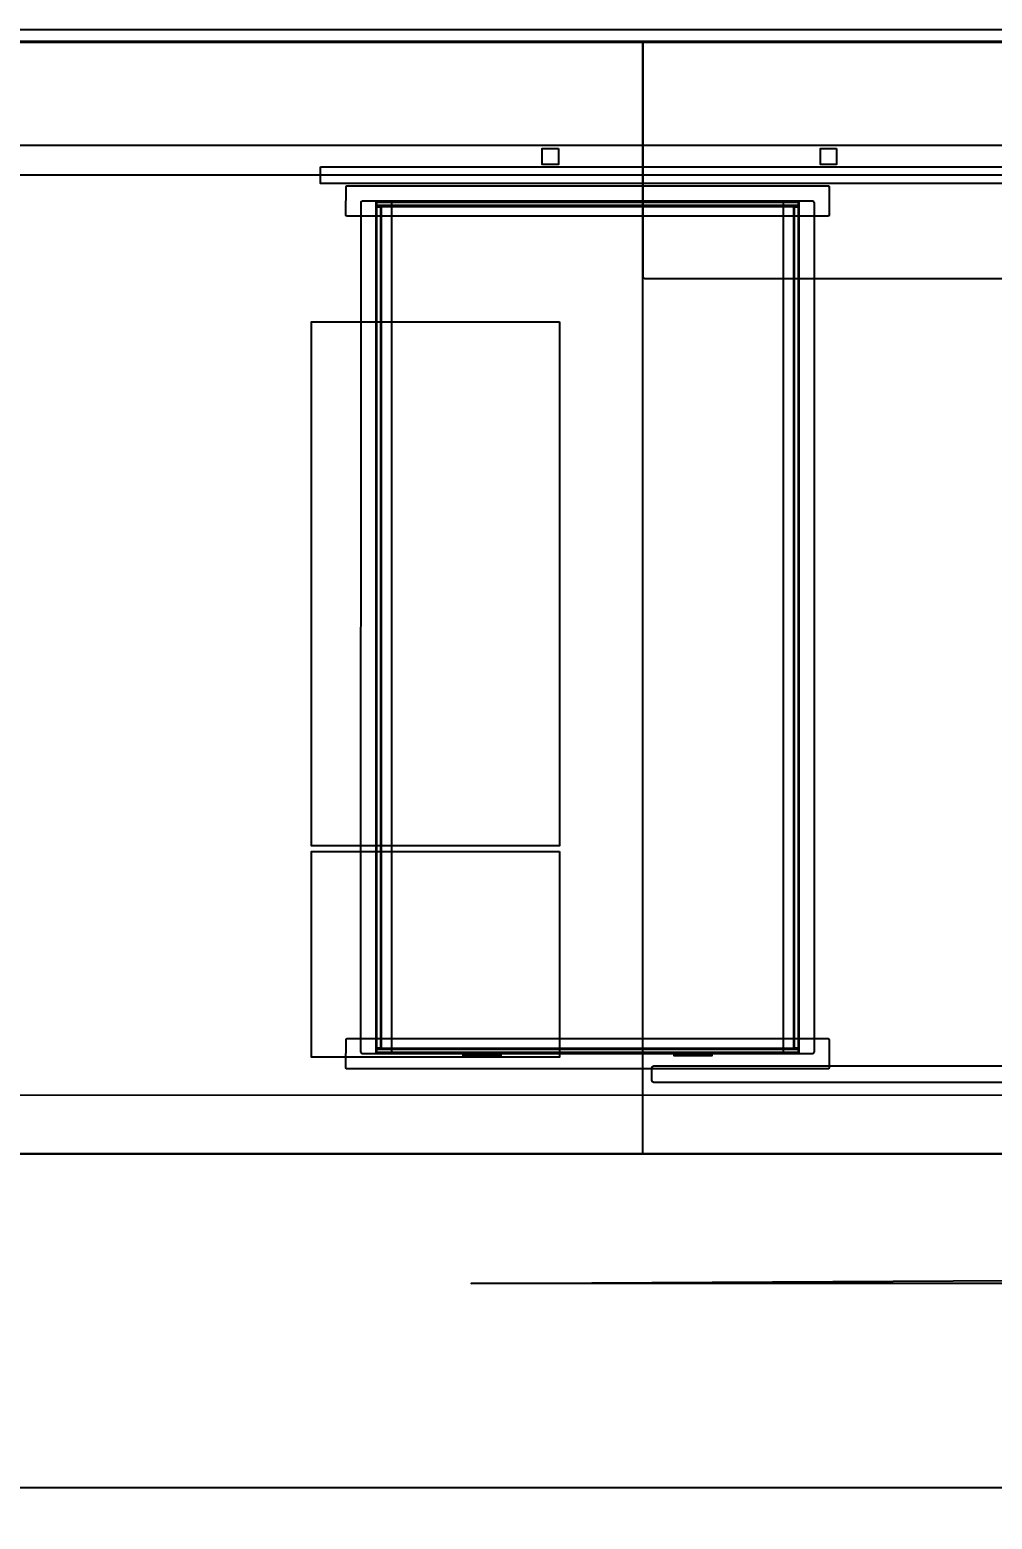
# Model space of a CAD drawing. Header units: metres. Extents: x 292.5 to 342.7, y -1 to 8.9.
# Drawn here: x 295.096 to 297.692, y -0.985 to 3.032 of the extents above; entities that cross this region are included whole.
import ezdxf

# ---------------------------------------------------------------- set-up
doc = ezdxf.new("R2010")
doc.units = ezdxf.units.M
doc.layers.add('COTAS', color=4, linetype='Continuous')
doc.layers.add('VISTA', color=8, linetype='Continuous')
doc.dimstyles.get("Standard").update_dxf_attribs({"dimtxt": 2.5, "dimasz": 2.5, "dimexe": 1.25, "dimexo": 0.625, "dimtad": 1, "dimcen": 2.5, "dimazin": 3, "dimtfac": 1, "dimtmove": 0, "dimatfit": 3})

# ---------------------------------------------------------------- blocks, each defined once
blk = doc.blocks.new('_CLOSEDFILLED')
at = {"color": 0, "linetype": 'BYBLOCK'}
blk.add_solid([(-1, 0.164), (0, 0), (-1, -0.164)], dxfattribs=at)
blk = doc.blocks.new('*D1')
for p, q in [((294, 0), (294, -0.9)), ((302, 0), (302, -0.9)), ((294.09, -0.9), (297.935, -0.9)), ((298.065, -0.9), (301.91, -0.9))]:
    blk.add_line(p, q)
at = {"layer": 'Defpoints'}
for p in [(294, 0), (302, 0), (294, -0.9)]:
    blk.add_point(p, dxfattribs=at)
at = {"layer": 'COTAS', "xscale": 0.09, "yscale": 0.09, "rotation": 180}
blk.add_blockref('_CLOSEDFILLED', (294, -0.9), dxfattribs=at)
at = {"layer": 'COTAS', "xscale": 0.09, "yscale": 0.09}
blk.add_blockref('_CLOSEDFILLED', (302, -0.9), dxfattribs=at)
at = {"layer": 'COTAS', "insert": (298, -0.9), "char_height": 0.13, "attachment_point": 5}
blk.add_mtext('8', dxfattribs=at)

msp = doc.modelspace()

# ---------------------------------------------------------------- linework, layer by layer
at = {"layer": 'VISTA'}
msp.add_line((292.5, 0), (302.7, 0), dxfattribs=at)
for points in [[(302, 3.2), (302, 3), (294, 3), (294, 3.2), (302, 3.2)], [(293.925, 3.0325), (302.075, 3.0325), (302.075, 2.9975), (293.925, 2.9975), (293.925, 3.0325)], [(293.94, 2.9955), (293.9445, 3), (302.0555, 3), (302.06, 2.9955), (302.06, 2.7245), (302.0555, 2.72), (293.9445, 2.72), (293.94, 2.7245), (293.94, 2.9955)], [(294, 2.9955), (294.0045, 3), (301.9955, 3), (302, 2.9955), (302, 2.6445), (301.9955, 2.64), (294.0045, 2.64), (294, 2.6445), (294, 2.9955)], [(294, 2.9955), (294.0019, 2.9992), (301.9955, 3), (301.9992, 2.9981), (302, 0.0045), (301.9981, 0.0008), (294.0045, 0), (294, 0.0045), (294, 2.9955)], [(294.0013, 2.9987), (296.7487, 2.9987), (296.7487, 0.0013), (294.0045, 0), (294, 0.0045), (294.0013, 2.9987)], [(296.75, 2.9955), (296.7545, 3), (299.2455, 3), (299.25, 2.9955), (299.25, 2.3645), (299.2455, 2.36), (296.7545, 2.36), (296.75, 2.3645), (296.75, 2.9955)], [(296.5219, 2.7119), (296.5219, 2.6681), (296.4781, 2.6681), (296.4781, 2.7119), (296.5219, 2.7119)], [(297.2719, 2.7119), (297.2719, 2.6681), (297.2281, 2.6681), (297.2281, 2.7119), (297.2719, 2.7119)], [(295.88, 2.6625), (300.12, 2.6625), (300.12, 2.6175), (295.88, 2.6175), (295.88, 2.6625)], [(295.952, 2.611), (297.248, 2.611), (297.2508, 2.6098), (297.252, 2.607), (297.252, 2.533), (297.2508, 2.5302), (297.248, 2.529), (295.952, 2.529), (295.9492, 2.5302), (295.948, 2.533), (295.9487, 2.6093), (295.952, 2.611)], [(295.9497, 2.6093), (295.9502, 2.6095), (295.9495, 2.6095), (295.9497, 2.6093)], [(297.2505, 2.6095), (297.2498, 2.6095), (297.2503, 2.6093), (297.2505, 2.6095)], [(295.9497, 2.5307), (295.9495, 2.5312), (295.9495, 2.5305), (295.9497, 2.5307)], [(295.993, 2.57), (296.067, 2.57), (296.071, 2.566), (296.071, 0.274), (296.067, 0.27), (295.993, 0.27), (295.9902, 0.2712), (295.989, 0.274), (295.9897, 2.5683), (295.993, 2.57)], [(295.9907, 2.5683), (295.9912, 2.5685), (295.9905, 2.5685), (295.9907, 2.5683)], [(297.17, 2.57), (297.17, 2.558), (296.03, 2.558), (296.03, 2.57), (297.17, 2.57)], [(296.03, 2.57), (297.17, 2.57), (297.17, 0.27), (296.03, 0.27), (296.03, 2.57)], [(297.17, 2.57), (297.17, 2.558), (296.03, 2.558), (296.03, 2.57), (297.17, 2.57)], [(296.042, 2.558), (296.042, 0.282), (296.03, 0.282), (296.03, 2.558), (296.042, 2.558)], [(296.042, 2.558), (296.042, 0.282), (296.03, 0.282), (296.03, 2.558), (296.042, 2.558)], [(297.1683, 2.5665), (297.1683, 2.5545), (296.0317, 2.5545), (296.0317, 2.5665), (297.1683, 2.5665)], [(296.0317, 2.5665), (297.1683, 2.5665), (297.1683, 0.2735), (296.0317, 0.2735), (296.0317, 2.5665)], [(297.1683, 2.5665), (297.1683, 2.5545), (296.0317, 2.5545), (296.0317, 2.5665), (297.1683, 2.5665)], [(296.0437, 2.5545), (296.0437, 0.2854), (296.0317, 0.2854), (296.0317, 2.5545), (296.0437, 2.5545)], [(296.0437, 2.5545), (296.0437, 0.2854), (296.0317, 0.2854), (296.0317, 2.5545), (296.0437, 2.5545)], [(297.129, 2.566), (297.133, 2.57), (297.207, 2.57), (297.2098, 2.5688), (297.211, 2.566), (297.211, 0.274), (297.2098, 0.2712), (297.207, 0.27), (297.133, 0.27), (297.129, 0.274), (297.129, 2.566)], [(297.1683, 2.5545), (297.1683, 0.2854), (297.1563, 0.2854), (297.1563, 2.5545), (297.1683, 2.5545)], [(297.1683, 2.5545), (297.1683, 0.2854), (297.1563, 0.2854), (297.1563, 2.5545), (297.1683, 2.5545)], [(297.17, 2.558), (297.17, 0.282), (297.158, 0.282), (297.158, 2.558), (297.17, 2.558)], [(297.17, 2.558), (297.17, 0.282), (297.158, 0.282), (297.158, 2.558), (297.17, 2.558)], [(297.2095, 2.5685), (297.2088, 2.5685), (297.2093, 2.5683), (297.2095, 2.5685)], [(297.2503, 2.5307), (297.2498, 2.5305), (297.2505, 2.5305), (297.2503, 2.5307)], [(296.5241, 2.2441), (296.5241, 0.8309), (295.8559, 0.8309), (295.8559, 2.2441), (296.5241, 2.2441)], [(296.5241, 0.8151), (296.5241, 0.2609), (295.8559, 0.2609), (295.8559, 0.8151), (296.5241, 0.8151)], [(295.952, 0.311), (297.248, 0.311), (297.2508, 0.3098), (297.252, 0.307), (297.252, 0.233), (297.2508, 0.2302), (297.248, 0.229), (295.952, 0.229), (295.9492, 0.2302), (295.948, 0.233), (295.9487, 0.3093), (295.952, 0.311)], [(295.9497, 0.3093), (295.9502, 0.3095), (295.9495, 0.3095), (295.9497, 0.3093)], [(297.17, 0.282), (297.17, 0.27), (296.03, 0.27), (296.03, 0.282), (297.17, 0.282)], [(297.17, 0.282), (297.17, 0.27), (296.03, 0.27), (296.03, 0.282), (297.17, 0.282)], [(297.1683, 0.2854), (297.1683, 0.2735), (296.0317, 0.2735), (296.0317, 0.2854), (297.1683, 0.2854)], [(297.1683, 0.2854), (297.1683, 0.2735), (296.0317, 0.2735), (296.0317, 0.2854), (297.1683, 0.2854)], [(297.2505, 0.3095), (297.2498, 0.3095), (297.2503, 0.3093), (297.2505, 0.3095)], [(295.9907, 0.2717), (295.9905, 0.2722), (295.9905, 0.2715), (295.9907, 0.2717)], [(296.365, 0.27), (296.365, 0.264), (296.265, 0.264), (296.265, 0.27), (296.365, 0.27)], [(296.3659, 0.2735), (296.3659, 0.2675), (296.2659, 0.2675), (296.2659, 0.2735), (296.3659, 0.2735)], [(296.3659, 0.2675), (296.3659, 0.264), (296.2659, 0.264), (296.2659, 0.2675), (296.3659, 0.2675)], [(296.9341, 0.2735), (296.9341, 0.2675), (296.8341, 0.2675), (296.8341, 0.2735), (296.9341, 0.2735)], [(296.9341, 0.2675), (296.9341, 0.264), (296.8341, 0.264), (296.8341, 0.2675), (296.9341, 0.2675)], [(296.935, 0.27), (296.935, 0.264), (296.835, 0.264), (296.835, 0.27), (296.935, 0.27)], [(297.2093, 0.2717), (297.2088, 0.2715), (297.2095, 0.2715), (297.2093, 0.2717)], [(295.9497, 0.2307), (295.9495, 0.2312), (295.9495, 0.2305), (295.9497, 0.2307)], [(296.7731, 0.2315), (296.7749, 0.2357), (296.7791, 0.2375), (297.9809, 0.2375), (297.9851, 0.2357), (297.9869, 0.2315), (297.9869, 0.1985), (297.9851, 0.1943), (297.9809, 0.1925), (296.7791, 0.1925), (296.7749, 0.1943), (296.7731, 0.1985), (296.7731, 0.2315)], [(297.2503, 0.2307), (297.2498, 0.2305), (297.2505, 0.2305), (297.2503, 0.2307)], [(301.9955, 0.16), (302, 0.1555), (302, 0.0045), (301.9955, 0), (294.0045, 0), (294, 0.0045), (294.0013, 0.1587), (301.9955, 0.16)], [(301.6496, -0.32), (301.6497, -0.35), (296.2863, -0.35), (301.6496, -0.32)]]:
    msp.add_lwpolyline(points, close=True, dxfattribs=at)

# ---------------------------------------------------------------- dimensions: what is measured, and where the dimension line sits
at = {"layer": 'COTAS'}
dim = msp.add_linear_dim(base=(294, -0.9), p1=(294, 0), p2=(302, 0), dimstyle='Standard', override={"dimtxt": 0.13, "dimasz": 0.09}, dxfattribs=at)
dim.commit()
dim.dimension.update_dxf_attribs({"geometry": '*D1', "text_midpoint": (298, -0.9)})

doc.saveas('drawing.dxf')
